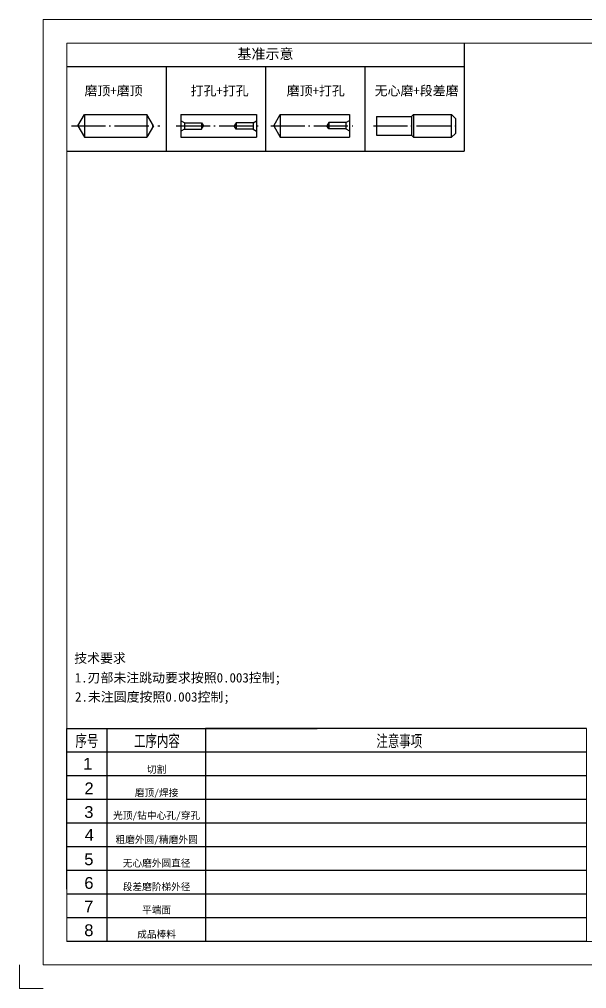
# Model space of a CAD drawing. Header units: millimetres. Extents: x 0 to 297, y 0 to 210.
# Drawn here: x 0 to 119.9, y 0 to 205 of the extents above; entities that cross this region are included whole.
import ezdxf
from ezdxf.enums import TextEntityAlignment as Align

# ---------------------------------------------------------------- set-up
doc = ezdxf.new("R2010")
doc.units = ezdxf.units.MM
doc.linetypes.add('ACAD_ISO04W100', pattern=[30, 24, -3, 0, -3])
for name, color, linetype in [('图框', 7, 'Continuous'), ('尺寸', 3, 'Continuous'), ('尺寸线', 3, 'Continuous'), ('标题栏字体', 7, 'Continuous'), ('注释', 3, 'Continuous'), ('详图', 4, 'Continuous'), ('详图中心线', 1, 'ACAD_ISO04W100')]:
    doc.layers.add(name, color=color, linetype=linetype)
doc.styles.get("Standard").update_dxf_attribs({"font": 'arial.ttf'})
doc.styles.add('样式 1', font='simsunb.ttf')

msp = doc.modelspace()

# ---------------------------------------------------------------- linework, layer by layer
for p, q in [((93.99, 200), (93.99, 177.13)), ((10, 195.06), (93.99, 195.06)), ((31, 195.06), (31, 177.13)), ((52, 195.06), (52, 177.13)), ((73, 195.06), (73, 177.13)), ((10, 177.13), (93.99, 177.13))]:
    msp.add_line(p, q)
at = {"color": 7}
for p, q in [((10, 55), (62.93, 55)), ((10, 21), (10, 55)), ((119.89, 55), (39.34, 55)), ((119.89, 55), (39.34, 55))]:
    msp.add_line(p, q, dxfattribs=at)
at = {"layer": '图框', "lineweight": 9}
for p, q in [((5, 5), (5, 205)), ((5, 205), (292, 205)), ((10, 10), (10, 200)), ((10, 200), (287, 200)), ((287, 10), (10, 10)), ((238.41, 10), (119.89, 10)), ((0, 5), (0, 0)), ((292, 5), (5, 5)), ((5, 0), (0, 0))]:
    msp.add_line(p, q, dxfattribs=at)
at = {"layer": '图框', "color": 7, "lineweight": 9}
for p, q in [((119.89, 55), (119.89, 10)), ((119.82, 22.16), (119.89, 22.16)), ((10, 10), (119.89, 10)), ((12.48, 10), (12.91, 10)), ((79.94, 10), (91.94, 10))]:
    msp.add_line(p, q, dxfattribs=at)
at = {"layer": '尺寸线', "color": 4}
for p, q in [((12.35, 182.47), (13.74, 184.87)), ((13.74, 184.87), (13.74, 180.07)), ((13.74, 184.87), (26.97, 184.87)), ((28.35, 182.47), (26.97, 184.87)), ((26.97, 184.87), (26.97, 180.07)), ((34.15, 184.87), (34.15, 180.07)), ((34.15, 184.87), (50.15, 184.87)), ((50.15, 184.87), (50.15, 180.07)), ((53.75, 182.47), (55.13, 184.87)), ((55.13, 184.87), (55.13, 180.07)), ((55.13, 184.87), (69.75, 184.87)), ((69.75, 184.87), (69.75, 180.07)), ((83.27, 184.87), (82.85, 184.45)), ((83.27, 184.87), (91.36, 184.87)), ((83.27, 184.87), (83.27, 180.07)), ((91.36, 184.87), (92.16, 184.07)), ((91.36, 180.07), (91.36, 184.87)), ((12.35, 182.47), (13.74, 180.07)), ((28.35, 182.47), (26.97, 180.07)), ((53.75, 182.47), (55.13, 180.07)), ((75.47, 184.45), (75.47, 180.49)), ((75.5, 184.45), (82.85, 184.45)), ((82.85, 184.45), (82.85, 180.49)), ((92.16, 184.07), (92.16, 180.87)), ((75.5, 180.49), (82.85, 180.49)), ((82.85, 180.49), (83.27, 180.07)), ((92.16, 180.87), (91.36, 180.07)), ((13.74, 180.07), (26.97, 180.07)), ((34.15, 180.07), (50.15, 180.07)), ((55.13, 180.07), (69.75, 180.07)), ((83.27, 180.07), (91.36, 180.07))]:
    msp.add_line(p, q, dxfattribs=at)
at = {"layer": '注释'}
for p, q in [((34.9, 183.14), (34.15, 183.56)), ((34.9, 183.14), (38.51, 183.14)), ((34.9, 183.14), (34.9, 181.79)), ((38.51, 183.14), (38.9, 182.47)), ((38.51, 183.14), (38.51, 181.79)), ((38.51, 181.79), (38.9, 182.47)), ((45.8, 183.14), (45.41, 182.47)), ((45.8, 181.79), (45.41, 182.47)), ((49.41, 183.14), (45.8, 183.14)), ((45.8, 183.14), (45.8, 181.79)), ((49.41, 183.14), (50.15, 183.56)), ((49.41, 183.14), (49.41, 181.79)), ((65.39, 183.18), (65, 182.51)), ((65.39, 181.84), (65, 182.51)), ((69.01, 183.18), (65.39, 183.18)), ((65.39, 183.18), (65.39, 181.84)), ((69.01, 183.18), (69.75, 183.61)), ((69.01, 183.18), (69.01, 181.84)), ((34.9, 181.79), (34.15, 181.37)), ((34.9, 181.79), (38.51, 181.79)), ((49.41, 181.79), (45.8, 181.79)), ((49.41, 181.79), (50.15, 181.37)), ((69.01, 181.84), (65.39, 181.84)), ((69.01, 181.84), (69.75, 181.41))]:
    msp.add_line(p, q, dxfattribs=at)
at = {"layer": '详图', "color": 7}
for p, q in [((18.46, 55), (18.46, 10)), ((39.34, 55), (39.34, 10)), ((119.89, 50), (10, 50)), ((18.46, 45), (10, 45)), ((39.34, 45), (18.46, 45)), ((119.89, 45), (39.34, 45)), ((119.89, 45), (39.34, 45)), ((119.89, 40), (10, 40)), ((119.89, 35), (10, 35)), ((119.89, 30), (10, 30)), ((18.46, 25), (10, 25)), ((119.89, 25), (18.46, 25)), ((119.89, 20), (10, 20)), ((119.89, 15), (10, 15)), ((119.89, 15), (39.34, 15)), ((119.89, 10), (10, 10))]:
    msp.add_line(p, q, dxfattribs=at)
at = {"layer": '详图中心线', "ltscale": 0.3}
for p, q in [((11.03, 182.47), (29.67, 182.47)), ((33.15, 182.47), (51.16, 182.47)), ((53.15, 182.47), (70.9, 182.47)), ((74.81, 182.47), (92.72, 182.47))]:
    msp.add_line(p, q, dxfattribs=at)

# ---------------------------------------------------------------- texts
at = {"style": '样式 1'}
for s, p in [('磨顶+磨顶', (13.76, 188.91)), ('打孔+打孔 ', (36.18, 188.91)), ('磨顶+打孔', (56.5, 188.91)), ('无心磨+段差磨', (75.09, 188.91))]:
    msp.add_text(s, height=2, dxfattribs=at).set_placement(p)
at = {"layer": '尺寸', "color": 3, "style": '样式 1'}
for s, p in [('技术要求 ', (11.59, 68.9)), ('1.刃部未注跳动要求按照0.003控制; ', (11.69, 64.75)), ('2.未注圆度按照0.003控制;     ', (11.76, 60.7))]:
    msp.add_text(s, height=2, dxfattribs=at).set_placement(p)
at = {"layer": '标题栏字体', "color": 7, "style": '样式 1'}
msp.add_text('基准示意', height=2.176, dxfattribs=at).set_placement((46.07, 196.61))
at = {"layer": '详图', "color": 7, "style": '样式 1', "width": 0.71}
for s, p in [('序号', (11.84, 51.16)), ('工序内容', (24.22, 51.14)), ('注意事项', (75.45, 51.12))]:
    msp.add_text(s, height=2.5, dxfattribs=at).set_placement(p)
at = {"layer": '详图', "color": 7}
for s, p in [('1', (13.47, 46.31)), ('2', (13.75, 41.1)), ('3', (13.71, 36.1)), ('4', (13.81, 31.27)), ('5', (13.71, 26.11)), ('6', (13.72, 21.1)), ('7', (13.69, 16.11)), ('8', (13.71, 11.1))]:
    msp.add_text(s, height=2.5, dxfattribs=at).set_placement(p)
at = {"layer": '详图', "color": 7, "style": '样式 1'}
for s, p in [('切割', (29, 46.36)), ('磨顶/焊接', (29, 41.44)), ('光顶/钻中心孔/穿孔', (29, 36.62)), ('粗磨外圆/精磨外圆', (29, 31.53)), ('无心磨外圆直径', (29, 26.53)), ('段差磨阶梯外径', (29, 21.53)), ('平端面', (29, 16.66)), ('成品棒料', (29, 11.49))]:
    msp.add_text(s, height=1.5, dxfattribs=at).set_placement(p, align=Align.MIDDLE_CENTER)

doc.saveas('drawing.dxf')
